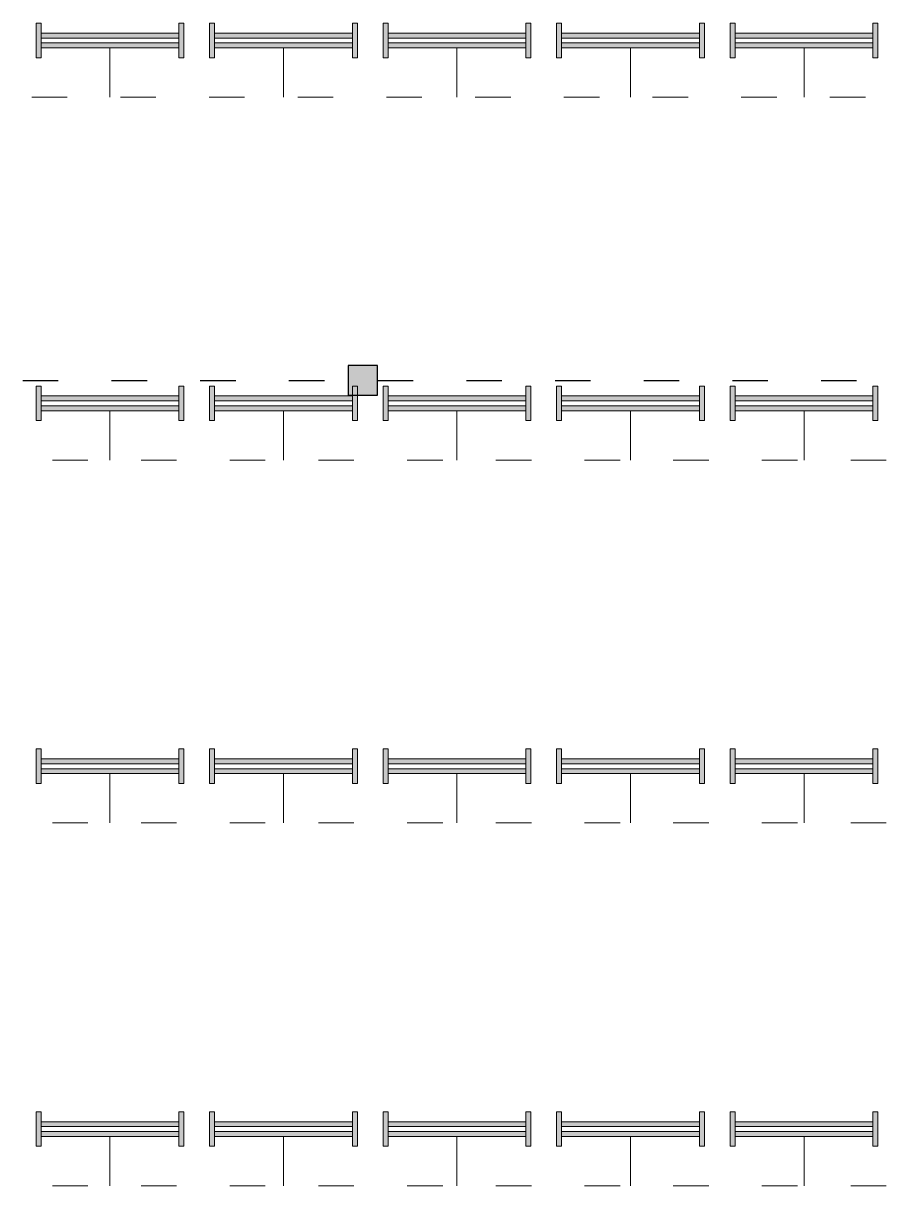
# Model space of a CAD drawing. Header units: millimetres. Extents: x 3339 to 2017737, y 4955 to 2748989.
# Drawn here: x 1455794 to 1464597, y 1253540 to 1265332 of the extents above; entities that cross this region are included whole.
import ezdxf

# ---------------------------------------------------------------- set-up
doc = ezdxf.new("R2010")
doc.units = ezdxf.units.MM
doc.header["$LTSCALE"] = 30
doc.linetypes.add('ACAD_ISO03W100', pattern=[30, 12, -18])
doc.layers.add('broken line', color=7, linetype='ACAD_ISO03W100', plot=False)
doc.layers.add('LIGHT LINES', color=6, linetype='ACAD_ISO03W100', lineweight=13)
doc.layers.add('LIGHTS', color=6, linetype='Continuous', lineweight=13)

msp = doc.modelspace()

# ---------------------------------------------------------------- hatches: boundary and pattern name
h = msp.add_hatch(color=2)
h.dxf.hatch_style = 1
h.paths.add_polyline_path([(1459390.35, 1261859.357), (1459090.35, 1261859.357), (1459090.35, 1261559.357), (1459390.35, 1261559.357)])
at = {"layer": 'LIGHTS'}
h = msp.add_hatch(color=256, dxfattribs=at)
h.dxf.hatch_style = 1
h.paths.add_polyline_path([(1455924.561, 1264981.58), (1455974.561, 1264981.58), (1455974.561, 1265331.58), (1455924.561, 1265331.58)])
h = msp.add_hatch(color=256, dxfattribs=at)
h.dxf.hatch_style = 1
h.paths.add_polyline_path([(1457374.561, 1264981.58), (1457424.561, 1264981.58), (1457424.561, 1265331.58), (1457374.561, 1265331.58)])
h = msp.add_hatch(color=256, dxfattribs=at)
h.dxf.hatch_style = 1
h.paths.add_polyline_path([(1457685.087, 1264981.58), (1457735.087, 1264981.58), (1457735.087, 1265331.58), (1457685.087, 1265331.58)])
h = msp.add_hatch(color=256, dxfattribs=at)
h.dxf.hatch_style = 1
h.paths.add_polyline_path([(1459135.087, 1264981.58), (1459185.087, 1264981.58), (1459185.087, 1265331.58), (1459135.087, 1265331.58)])
h = msp.add_hatch(color=256, dxfattribs=at)
h.dxf.hatch_style = 1
h.paths.add_polyline_path([(1459445.613, 1264981.58), (1459495.613, 1264981.58), (1459495.613, 1265331.58), (1459445.613, 1265331.58)])
h = msp.add_hatch(color=256, dxfattribs=at)
h.dxf.hatch_style = 1
h.paths.add_polyline_path([(1460895.613, 1264981.58), (1460945.613, 1264981.58), (1460945.613, 1265331.58), (1460895.613, 1265331.58)])
h = msp.add_hatch(color=256, dxfattribs=at)
h.dxf.hatch_style = 1
h.paths.add_polyline_path([(1461206.14, 1264981.58), (1461256.14, 1264981.58), (1461256.14, 1265331.58), (1461206.14, 1265331.58)])
h = msp.add_hatch(color=256, dxfattribs=at)
h.dxf.hatch_style = 1
h.paths.add_polyline_path([(1462656.14, 1264981.58), (1462706.14, 1264981.58), (1462706.14, 1265331.58), (1462656.14, 1265331.58)])
h = msp.add_hatch(color=256, dxfattribs=at)
h.dxf.hatch_style = 1
h.paths.add_polyline_path([(1462966.666, 1264981.58), (1463016.666, 1264981.58), (1463016.666, 1265331.58), (1462966.666, 1265331.58)])
h = msp.add_hatch(color=256, dxfattribs=at)
h.dxf.hatch_style = 1
h.paths.add_polyline_path([(1464416.666, 1264981.58), (1464466.666, 1264981.58), (1464466.666, 1265331.58), (1464416.666, 1265331.58)])
h = msp.add_hatch(color=256, dxfattribs=at)
h.dxf.hatch_style = 1
h.paths.add_polyline_path([(1457374.561, 1265181.58), (1457374.561, 1265231.58), (1455974.561, 1265231.58), (1455974.561, 1265181.58)])
h = msp.add_hatch(color=256, dxfattribs=at)
h.dxf.hatch_style = 1
h.paths.add_polyline_path([(1455974.561, 1265131.58), (1455974.561, 1265081.58), (1457374.561, 1265081.58), (1457374.561, 1265131.58)])
h = msp.add_hatch(color=256, dxfattribs=at)
h.dxf.hatch_style = 1
h.paths.add_polyline_path([(1459135.087, 1265181.58), (1459135.087, 1265231.58), (1457735.087, 1265231.58), (1457735.087, 1265181.58)])
h = msp.add_hatch(color=256, dxfattribs=at)
h.dxf.hatch_style = 1
h.paths.add_polyline_path([(1457735.087, 1265131.58), (1457735.087, 1265081.58), (1459135.087, 1265081.58), (1459135.087, 1265131.58)])
h = msp.add_hatch(color=256, dxfattribs=at)
h.dxf.hatch_style = 1
h.paths.add_polyline_path([(1460895.613, 1265181.58), (1460895.613, 1265231.58), (1459495.613, 1265231.58), (1459495.613, 1265181.58)])
h = msp.add_hatch(color=256, dxfattribs=at)
h.dxf.hatch_style = 1
h.paths.add_polyline_path([(1459495.613, 1265131.58), (1459495.613, 1265081.58), (1460895.613, 1265081.58), (1460895.613, 1265131.58)])
h = msp.add_hatch(color=256, dxfattribs=at)
h.dxf.hatch_style = 1
h.paths.add_polyline_path([(1462656.14, 1265181.58), (1462656.14, 1265231.58), (1461256.14, 1265231.58), (1461256.14, 1265181.58)])
h = msp.add_hatch(color=256, dxfattribs=at)
h.dxf.hatch_style = 1
h.paths.add_polyline_path([(1461256.14, 1265131.58), (1461256.14, 1265081.58), (1462656.14, 1265081.58), (1462656.14, 1265131.58)])
h = msp.add_hatch(color=256, dxfattribs=at)
h.dxf.hatch_style = 1
h.paths.add_polyline_path([(1464416.666, 1265181.58), (1464416.666, 1265231.58), (1463016.666, 1265231.58), (1463016.666, 1265181.58)])
h = msp.add_hatch(color=256, dxfattribs=at)
h.dxf.hatch_style = 1
h.paths.add_polyline_path([(1463016.666, 1265131.58), (1463016.666, 1265081.58), (1464416.666, 1265081.58), (1464416.666, 1265131.58)])
h = msp.add_hatch(color=256, dxfattribs=at)
h.dxf.hatch_style = 1
h.paths.add_polyline_path([(1455924.561, 1261301.024), (1455974.561, 1261301.024), (1455974.561, 1261651.024), (1455924.561, 1261651.024)])
h = msp.add_hatch(color=256, dxfattribs=at)
h.dxf.hatch_style = 1
h.paths.add_polyline_path([(1457374.561, 1261301.024), (1457424.561, 1261301.024), (1457424.561, 1261651.024), (1457374.561, 1261651.024)])
h = msp.add_hatch(color=256, dxfattribs=at)
h.dxf.hatch_style = 1
h.paths.add_polyline_path([(1457685.087, 1261301.024), (1457735.087, 1261301.024), (1457735.087, 1261651.024), (1457685.087, 1261651.024)])
h = msp.add_hatch(color=256, dxfattribs=at)
h.dxf.hatch_style = 1
h.paths.add_polyline_path([(1459135.087, 1261301.024), (1459185.087, 1261301.024), (1459185.087, 1261651.024), (1459135.087, 1261651.024)])
h = msp.add_hatch(color=256, dxfattribs=at)
h.dxf.hatch_style = 1
h.paths.add_polyline_path([(1459445.613, 1261301.024), (1459495.613, 1261301.024), (1459495.613, 1261651.024), (1459445.613, 1261651.024)])
h = msp.add_hatch(color=256, dxfattribs=at)
h.dxf.hatch_style = 1
h.paths.add_polyline_path([(1460895.613, 1261301.024), (1460945.613, 1261301.024), (1460945.613, 1261651.024), (1460895.613, 1261651.024)])
h = msp.add_hatch(color=256, dxfattribs=at)
h.dxf.hatch_style = 1
h.paths.add_polyline_path([(1461206.14, 1261301.024), (1461256.14, 1261301.024), (1461256.14, 1261651.024), (1461206.14, 1261651.024)])
h = msp.add_hatch(color=256, dxfattribs=at)
h.dxf.hatch_style = 1
h.paths.add_polyline_path([(1462656.14, 1261301.024), (1462706.14, 1261301.024), (1462706.14, 1261651.024), (1462656.14, 1261651.024)])
h = msp.add_hatch(color=256, dxfattribs=at)
h.dxf.hatch_style = 1
h.paths.add_polyline_path([(1462966.666, 1261301.024), (1463016.666, 1261301.024), (1463016.666, 1261651.024), (1462966.666, 1261651.024)])
h = msp.add_hatch(color=256, dxfattribs=at)
h.dxf.hatch_style = 1
h.paths.add_polyline_path([(1464416.666, 1261301.024), (1464466.666, 1261301.024), (1464466.666, 1261651.024), (1464416.666, 1261651.024)])
h = msp.add_hatch(color=256, dxfattribs=at)
h.dxf.hatch_style = 1
h.paths.add_polyline_path([(1457374.561, 1261501.024), (1457374.561, 1261551.024), (1455974.561, 1261551.024), (1455974.561, 1261501.024)])
h = msp.add_hatch(color=256, dxfattribs=at)
h.dxf.hatch_style = 1
h.paths.add_polyline_path([(1459135.087, 1261501.024), (1459135.087, 1261551.024), (1457735.087, 1261551.024), (1457735.087, 1261501.024)])
h = msp.add_hatch(color=256, dxfattribs=at)
h.dxf.hatch_style = 1
h.paths.add_polyline_path([(1460895.613, 1261501.024), (1460895.613, 1261551.024), (1459495.613, 1261551.024), (1459495.613, 1261501.024)])
h = msp.add_hatch(color=256, dxfattribs=at)
h.dxf.hatch_style = 1
h.paths.add_polyline_path([(1462656.14, 1261501.024), (1462656.14, 1261551.024), (1461256.14, 1261551.024), (1461256.14, 1261501.024)])
h = msp.add_hatch(color=256, dxfattribs=at)
h.dxf.hatch_style = 1
h.paths.add_polyline_path([(1464416.666, 1261501.024), (1464416.666, 1261551.024), (1463016.666, 1261551.024), (1463016.666, 1261501.024)])
h = msp.add_hatch(color=256, dxfattribs=at)
h.dxf.hatch_style = 1
h.paths.add_polyline_path([(1455974.561, 1261451.024), (1455974.561, 1261401.024), (1457374.561, 1261401.024), (1457374.561, 1261451.024)])
h = msp.add_hatch(color=256, dxfattribs=at)
h.dxf.hatch_style = 1
h.paths.add_polyline_path([(1457735.087, 1261451.024), (1457735.087, 1261401.024), (1459135.087, 1261401.024), (1459135.087, 1261451.024)])
h = msp.add_hatch(color=256, dxfattribs=at)
h.dxf.hatch_style = 1
h.paths.add_polyline_path([(1459495.613, 1261451.024), (1459495.613, 1261401.024), (1460895.613, 1261401.024), (1460895.613, 1261451.024)])
h = msp.add_hatch(color=256, dxfattribs=at)
h.dxf.hatch_style = 1
h.paths.add_polyline_path([(1461256.14, 1261451.024), (1461256.14, 1261401.024), (1462656.14, 1261401.024), (1462656.14, 1261451.024)])
h = msp.add_hatch(color=256, dxfattribs=at)
h.dxf.hatch_style = 1
h.paths.add_polyline_path([(1463016.666, 1261451.024), (1463016.666, 1261401.024), (1464416.666, 1261401.024), (1464416.666, 1261451.024)])
h = msp.add_hatch(color=256, dxfattribs=at)
h.dxf.hatch_style = 1
h.paths.add_polyline_path([(1455924.561, 1257620.469), (1455974.561, 1257620.469), (1455974.561, 1257970.469), (1455924.561, 1257970.469)])
h = msp.add_hatch(color=256, dxfattribs=at)
h.dxf.hatch_style = 1
h.paths.add_polyline_path([(1457374.561, 1257620.469), (1457424.561, 1257620.469), (1457424.561, 1257970.469), (1457374.561, 1257970.469)])
h = msp.add_hatch(color=256, dxfattribs=at)
h.dxf.hatch_style = 1
h.paths.add_polyline_path([(1457685.087, 1257620.469), (1457735.087, 1257620.469), (1457735.087, 1257970.469), (1457685.087, 1257970.469)])
h = msp.add_hatch(color=256, dxfattribs=at)
h.dxf.hatch_style = 1
h.paths.add_polyline_path([(1459135.087, 1257620.469), (1459185.087, 1257620.469), (1459185.087, 1257970.469), (1459135.087, 1257970.469)])
h = msp.add_hatch(color=256, dxfattribs=at)
h.dxf.hatch_style = 1
h.paths.add_polyline_path([(1459445.613, 1257620.469), (1459495.613, 1257620.469), (1459495.613, 1257970.469), (1459445.613, 1257970.469)])
h = msp.add_hatch(color=256, dxfattribs=at)
h.dxf.hatch_style = 1
h.paths.add_polyline_path([(1460895.613, 1257620.469), (1460945.613, 1257620.469), (1460945.613, 1257970.469), (1460895.613, 1257970.469)])
h = msp.add_hatch(color=256, dxfattribs=at)
h.dxf.hatch_style = 1
h.paths.add_polyline_path([(1461206.14, 1257620.469), (1461256.14, 1257620.469), (1461256.14, 1257970.469), (1461206.14, 1257970.469)])
h = msp.add_hatch(color=256, dxfattribs=at)
h.dxf.hatch_style = 1
h.paths.add_polyline_path([(1462656.14, 1257620.469), (1462706.14, 1257620.469), (1462706.14, 1257970.469), (1462656.14, 1257970.469)])
h = msp.add_hatch(color=256, dxfattribs=at)
h.dxf.hatch_style = 1
h.paths.add_polyline_path([(1462966.666, 1257620.469), (1463016.666, 1257620.469), (1463016.666, 1257970.469), (1462966.666, 1257970.469)])
h = msp.add_hatch(color=256, dxfattribs=at)
h.dxf.hatch_style = 1
h.paths.add_polyline_path([(1464416.666, 1257620.469), (1464466.666, 1257620.469), (1464466.666, 1257970.469), (1464416.666, 1257970.469)])
h = msp.add_hatch(color=256, dxfattribs=at)
h.dxf.hatch_style = 1
h.paths.add_polyline_path([(1457374.561, 1257820.469), (1457374.561, 1257870.469), (1455974.561, 1257870.469), (1455974.561, 1257820.469)])
h = msp.add_hatch(color=256, dxfattribs=at)
h.dxf.hatch_style = 1
h.paths.add_polyline_path([(1459135.087, 1257820.469), (1459135.087, 1257870.469), (1457735.087, 1257870.469), (1457735.087, 1257820.469)])
h = msp.add_hatch(color=256, dxfattribs=at)
h.dxf.hatch_style = 1
h.paths.add_polyline_path([(1460895.613, 1257820.469), (1460895.613, 1257870.469), (1459495.613, 1257870.469), (1459495.613, 1257820.469)])
h = msp.add_hatch(color=256, dxfattribs=at)
h.dxf.hatch_style = 1
h.paths.add_polyline_path([(1462656.14, 1257820.469), (1462656.14, 1257870.469), (1461256.14, 1257870.469), (1461256.14, 1257820.469)])
h = msp.add_hatch(color=256, dxfattribs=at)
h.dxf.hatch_style = 1
h.paths.add_polyline_path([(1464416.666, 1257820.469), (1464416.666, 1257870.469), (1463016.666, 1257870.469), (1463016.666, 1257820.469)])
h = msp.add_hatch(color=256, dxfattribs=at)
h.dxf.hatch_style = 1
h.paths.add_polyline_path([(1455974.561, 1257770.469), (1455974.561, 1257720.469), (1457374.561, 1257720.469), (1457374.561, 1257770.469)])
h = msp.add_hatch(color=256, dxfattribs=at)
h.dxf.hatch_style = 1
h.paths.add_polyline_path([(1457735.087, 1257770.469), (1457735.087, 1257720.469), (1459135.087, 1257720.469), (1459135.087, 1257770.469)])
h = msp.add_hatch(color=256, dxfattribs=at)
h.dxf.hatch_style = 1
h.paths.add_polyline_path([(1459495.613, 1257770.469), (1459495.613, 1257720.469), (1460895.613, 1257720.469), (1460895.613, 1257770.469)])
h = msp.add_hatch(color=256, dxfattribs=at)
h.dxf.hatch_style = 1
h.paths.add_polyline_path([(1461256.14, 1257770.469), (1461256.14, 1257720.469), (1462656.14, 1257720.469), (1462656.14, 1257770.469)])
h = msp.add_hatch(color=256, dxfattribs=at)
h.dxf.hatch_style = 1
h.paths.add_polyline_path([(1463016.666, 1257770.469), (1463016.666, 1257720.469), (1464416.666, 1257720.469), (1464416.666, 1257770.469)])
h = msp.add_hatch(color=256, dxfattribs=at)
h.dxf.hatch_style = 1
h.paths.add_polyline_path([(1455924.561, 1253939.913), (1455974.561, 1253939.913), (1455974.561, 1254289.913), (1455924.561, 1254289.913)])
h = msp.add_hatch(color=256, dxfattribs=at)
h.dxf.hatch_style = 1
h.paths.add_polyline_path([(1457374.561, 1253939.913), (1457424.561, 1253939.913), (1457424.561, 1254289.913), (1457374.561, 1254289.913)])
h = msp.add_hatch(color=256, dxfattribs=at)
h.dxf.hatch_style = 1
h.paths.add_polyline_path([(1457685.087, 1253939.913), (1457735.087, 1253939.913), (1457735.087, 1254289.913), (1457685.087, 1254289.913)])
h = msp.add_hatch(color=256, dxfattribs=at)
h.dxf.hatch_style = 1
h.paths.add_polyline_path([(1459135.087, 1253939.913), (1459185.087, 1253939.913), (1459185.087, 1254289.913), (1459135.087, 1254289.913)])
h = msp.add_hatch(color=256, dxfattribs=at)
h.dxf.hatch_style = 1
h.paths.add_polyline_path([(1459445.613, 1253939.913), (1459495.613, 1253939.913), (1459495.613, 1254289.913), (1459445.613, 1254289.913)])
h = msp.add_hatch(color=256, dxfattribs=at)
h.dxf.hatch_style = 1
h.paths.add_polyline_path([(1460895.613, 1253939.913), (1460945.613, 1253939.913), (1460945.613, 1254289.913), (1460895.613, 1254289.913)])
h = msp.add_hatch(color=256, dxfattribs=at)
h.dxf.hatch_style = 1
h.paths.add_polyline_path([(1461206.14, 1253939.913), (1461256.14, 1253939.913), (1461256.14, 1254289.913), (1461206.14, 1254289.913)])
h = msp.add_hatch(color=256, dxfattribs=at)
h.dxf.hatch_style = 1
h.paths.add_polyline_path([(1462656.14, 1253939.913), (1462706.14, 1253939.913), (1462706.14, 1254289.913), (1462656.14, 1254289.913)])
h = msp.add_hatch(color=256, dxfattribs=at)
h.dxf.hatch_style = 1
h.paths.add_polyline_path([(1462966.666, 1253939.913), (1463016.666, 1253939.913), (1463016.666, 1254289.913), (1462966.666, 1254289.913)])
h = msp.add_hatch(color=256, dxfattribs=at)
h.dxf.hatch_style = 1
h.paths.add_polyline_path([(1464416.666, 1253939.913), (1464466.666, 1253939.913), (1464466.666, 1254289.913), (1464416.666, 1254289.913)])
h = msp.add_hatch(color=256, dxfattribs=at)
h.dxf.hatch_style = 1
h.paths.add_polyline_path([(1457374.561, 1254139.913), (1457374.561, 1254189.913), (1455974.561, 1254189.913), (1455974.561, 1254139.913)])
h = msp.add_hatch(color=256, dxfattribs=at)
h.dxf.hatch_style = 1
h.paths.add_polyline_path([(1459135.087, 1254139.913), (1459135.087, 1254189.913), (1457735.087, 1254189.913), (1457735.087, 1254139.913)])
h = msp.add_hatch(color=256, dxfattribs=at)
h.dxf.hatch_style = 1
h.paths.add_polyline_path([(1460895.613, 1254139.913), (1460895.613, 1254189.913), (1459495.613, 1254189.913), (1459495.613, 1254139.913)])
h = msp.add_hatch(color=256, dxfattribs=at)
h.dxf.hatch_style = 1
h.paths.add_polyline_path([(1462656.14, 1254139.913), (1462656.14, 1254189.913), (1461256.14, 1254189.913), (1461256.14, 1254139.913)])
h = msp.add_hatch(color=256, dxfattribs=at)
h.dxf.hatch_style = 1
h.paths.add_polyline_path([(1464416.666, 1254139.913), (1464416.666, 1254189.913), (1463016.666, 1254189.913), (1463016.666, 1254139.913)])
h = msp.add_hatch(color=256, dxfattribs=at)
h.dxf.hatch_style = 1
h.paths.add_polyline_path([(1455974.561, 1254089.913), (1455974.561, 1254039.913), (1457374.561, 1254039.913), (1457374.561, 1254089.913)])
h = msp.add_hatch(color=256, dxfattribs=at)
h.dxf.hatch_style = 1
h.paths.add_polyline_path([(1457735.087, 1254089.913), (1457735.087, 1254039.913), (1459135.087, 1254039.913), (1459135.087, 1254089.913)])
h = msp.add_hatch(color=256, dxfattribs=at)
h.dxf.hatch_style = 1
h.paths.add_polyline_path([(1459495.613, 1254089.913), (1459495.613, 1254039.913), (1460895.613, 1254039.913), (1460895.613, 1254089.913)])
h = msp.add_hatch(color=256, dxfattribs=at)
h.dxf.hatch_style = 1
h.paths.add_polyline_path([(1461256.14, 1254089.913), (1461256.14, 1254039.913), (1462656.14, 1254039.913), (1462656.14, 1254089.913)])
h = msp.add_hatch(color=256, dxfattribs=at)
h.dxf.hatch_style = 1
h.paths.add_polyline_path([(1463016.666, 1254089.913), (1463016.666, 1254039.913), (1464416.666, 1254039.913), (1464416.666, 1254089.913)])

# ---------------------------------------------------------------- linework, layer by layer
msp.add_lwpolyline([(1459390.35, 1261859.357), (1459090.35, 1261859.357), (1459090.35, 1261559.357), (1459390.35, 1261559.357), (1459390.35, 1261859.357)], close=True)
at = {"layer": 'broken line'}
msp.add_line((1441390.35, 1261709.537), (1472940.35, 1261709.537), dxfattribs=at)
at = {"layer": 'LIGHT LINES'}
for p, q in [((1476040.35, 1264581.58), (1442590.35, 1264581.58)), ((1442590.35, 1260901.024), (1470758.771, 1260901.024)), ((1442590.35, 1257220.469), (1470758.771, 1257220.469)), ((1442590.35, 1253539.913), (1470758.771, 1253539.913))]:
    msp.add_line(p, q, dxfattribs=at)
at = {"layer": 'LIGHTS'}
for p, q in [((1455924.561, 1265331.58), (1455924.561, 1264981.58)), ((1455924.561, 1265331.58), (1455974.561, 1265331.58)), ((1455924.561, 1265331.58), (1455974.561, 1265331.58)), ((1455974.561, 1264981.58), (1455974.561, 1265331.58)), ((1457424.561, 1265331.58), (1457374.561, 1265331.58)), ((1457374.561, 1264981.58), (1457374.561, 1265331.58)), ((1457374.561, 1265331.58), (1457424.561, 1265331.58)), ((1457424.561, 1264981.58), (1457424.561, 1265331.58)), ((1457685.087, 1265331.58), (1457685.087, 1264981.58)), ((1457685.087, 1265331.58), (1457735.087, 1265331.58)), ((1457685.087, 1265331.58), (1457735.087, 1265331.58)), ((1457735.087, 1264981.58), (1457735.087, 1265331.58)), ((1459185.087, 1265331.58), (1459135.087, 1265331.58)), ((1459135.087, 1264981.58), (1459135.087, 1265331.58)), ((1459135.087, 1265331.58), (1459185.087, 1265331.58)), ((1459185.087, 1264981.58), (1459185.087, 1265331.58)), ((1459445.613, 1265331.58), (1459445.613, 1264981.58)), ((1459445.613, 1265331.58), (1459495.613, 1265331.58)), ((1459445.613, 1265331.58), (1459495.613, 1265331.58)), ((1459495.613, 1264981.58), (1459495.613, 1265331.58)), ((1460945.613, 1265331.58), (1460895.613, 1265331.58)), ((1460895.613, 1264981.58), (1460895.613, 1265331.58)), ((1460895.613, 1265331.58), (1460945.613, 1265331.58)), ((1460945.613, 1264981.58), (1460945.613, 1265331.58)), ((1461206.14, 1265331.58), (1461206.14, 1264981.58)), ((1461206.14, 1265331.58), (1461256.14, 1265331.58)), ((1461206.14, 1265331.58), (1461256.14, 1265331.58)), ((1461256.14, 1264981.58), (1461256.14, 1265331.58)), ((1462706.14, 1265331.58), (1462656.14, 1265331.58)), ((1462656.14, 1264981.58), (1462656.14, 1265331.58)), ((1462656.14, 1265331.58), (1462706.14, 1265331.58)), ((1462706.14, 1264981.58), (1462706.14, 1265331.58)), ((1462966.666, 1265331.58), (1462966.666, 1264981.58)), ((1462966.666, 1265331.58), (1463016.666, 1265331.58)), ((1462966.666, 1265331.58), (1463016.666, 1265331.58)), ((1463016.666, 1264981.58), (1463016.666, 1265331.58)), ((1464466.666, 1265331.58), (1464416.666, 1265331.58)), ((1464416.666, 1264981.58), (1464416.666, 1265331.58)), ((1464416.666, 1265331.58), (1464466.666, 1265331.58)), ((1464466.666, 1264981.58), (1464466.666, 1265331.58)), ((1455974.561, 1265231.58), (1457374.561, 1265231.58)), ((1455974.561, 1265181.58), (1457374.561, 1265181.58)), ((1455974.561, 1265131.58), (1457374.561, 1265131.58)), ((1457735.087, 1265231.58), (1459135.087, 1265231.58)), ((1457735.087, 1265181.58), (1459135.087, 1265181.58)), ((1457735.087, 1265131.58), (1459135.087, 1265131.58)), ((1459495.613, 1265231.58), (1460895.613, 1265231.58)), ((1459495.613, 1265181.58), (1460895.613, 1265181.58)), ((1459495.613, 1265131.58), (1460895.613, 1265131.58)), ((1461256.14, 1265231.58), (1462656.14, 1265231.58)), ((1461256.14, 1265181.58), (1462656.14, 1265181.58)), ((1461256.14, 1265131.58), (1462656.14, 1265131.58)), ((1463016.666, 1265231.58), (1464416.666, 1265231.58)), ((1463016.666, 1265181.58), (1464416.666, 1265181.58)), ((1463016.666, 1265131.58), (1464416.666, 1265131.58)), ((1455974.561, 1265081.58), (1457374.561, 1265081.58)), ((1456674.561, 1265081.58), (1456674.561, 1264581.58)), ((1457735.087, 1265081.58), (1459135.087, 1265081.58)), ((1458435.087, 1265081.58), (1458435.087, 1264581.58)), ((1459495.613, 1265081.58), (1460895.613, 1265081.58)), ((1460195.613, 1265081.58), (1460195.613, 1264581.58)), ((1461256.14, 1265081.58), (1462656.14, 1265081.58)), ((1461956.14, 1265081.58), (1461956.14, 1264581.58)), ((1463016.666, 1265081.58), (1464416.666, 1265081.58)), ((1463716.666, 1265081.58), (1463716.666, 1264581.58)), ((1455924.561, 1264981.58), (1455974.561, 1264981.58)), ((1457424.561, 1264981.58), (1457374.561, 1264981.58)), ((1457685.087, 1264981.58), (1457735.087, 1264981.58)), ((1459185.087, 1264981.58), (1459135.087, 1264981.58)), ((1459445.613, 1264981.58), (1459495.613, 1264981.58)), ((1460945.613, 1264981.58), (1460895.613, 1264981.58)), ((1461206.14, 1264981.58), (1461256.14, 1264981.58)), ((1462706.14, 1264981.58), (1462656.14, 1264981.58)), ((1462966.666, 1264981.58), (1463016.666, 1264981.58)), ((1464466.666, 1264981.58), (1464416.666, 1264981.58)), ((1455924.561, 1261651.024), (1455924.561, 1261301.024)), ((1455924.561, 1261651.024), (1455974.561, 1261651.024)), ((1455924.561, 1261651.024), (1455974.561, 1261651.024)), ((1455974.561, 1261301.024), (1455974.561, 1261651.024)), ((1457424.561, 1261651.024), (1457374.561, 1261651.024)), ((1457374.561, 1261301.024), (1457374.561, 1261651.024)), ((1457374.561, 1261651.024), (1457424.561, 1261651.024)), ((1457424.561, 1261301.024), (1457424.561, 1261651.024)), ((1457685.087, 1261651.024), (1457685.087, 1261301.024)), ((1457685.087, 1261651.024), (1457735.087, 1261651.024)), ((1457685.087, 1261651.024), (1457735.087, 1261651.024)), ((1457735.087, 1261301.024), (1457735.087, 1261651.024)), ((1459185.087, 1261651.024), (1459135.087, 1261651.024)), ((1459135.087, 1261301.024), (1459135.087, 1261651.024)), ((1459135.087, 1261651.024), (1459185.087, 1261651.024)), ((1459185.087, 1261301.024), (1459185.087, 1261651.024)), ((1459445.613, 1261651.024), (1459445.613, 1261301.024)), ((1459445.613, 1261651.024), (1459495.613, 1261651.024)), ((1459445.613, 1261651.024), (1459495.613, 1261651.024)), ((1459495.613, 1261301.024), (1459495.613, 1261651.024)), ((1460945.613, 1261651.024), (1460895.613, 1261651.024)), ((1460895.613, 1261301.024), (1460895.613, 1261651.024)), ((1460895.613, 1261651.024), (1460945.613, 1261651.024)), ((1460945.613, 1261301.024), (1460945.613, 1261651.024)), ((1461206.14, 1261651.024), (1461206.14, 1261301.024)), ((1461206.14, 1261651.024), (1461256.14, 1261651.024)), ((1461206.14, 1261651.024), (1461256.14, 1261651.024)), ((1461256.14, 1261301.024), (1461256.14, 1261651.024)), ((1462706.14, 1261651.024), (1462656.14, 1261651.024)), ((1462656.14, 1261301.024), (1462656.14, 1261651.024)), ((1462656.14, 1261651.024), (1462706.14, 1261651.024)), ((1462706.14, 1261301.024), (1462706.14, 1261651.024)), ((1462966.666, 1261651.024), (1462966.666, 1261301.024)), ((1462966.666, 1261651.024), (1463016.666, 1261651.024)), ((1462966.666, 1261651.024), (1463016.666, 1261651.024)), ((1463016.666, 1261301.024), (1463016.666, 1261651.024)), ((1464466.666, 1261651.024), (1464416.666, 1261651.024)), ((1464416.666, 1261301.024), (1464416.666, 1261651.024)), ((1464416.666, 1261651.024), (1464466.666, 1261651.024)), ((1464466.666, 1261301.024), (1464466.666, 1261651.024)), ((1455974.561, 1261551.024), (1457374.561, 1261551.024)), ((1455974.561, 1261501.024), (1457374.561, 1261501.024)), ((1457735.087, 1261551.024), (1459135.087, 1261551.024)), ((1457735.087, 1261501.024), (1459135.087, 1261501.024)), ((1459495.613, 1261551.024), (1460895.613, 1261551.024)), ((1459495.613, 1261501.024), (1460895.613, 1261501.024)), ((1461256.14, 1261551.024), (1462656.14, 1261551.024)), ((1461256.14, 1261501.024), (1462656.14, 1261501.024)), ((1463016.666, 1261551.024), (1464416.666, 1261551.024)), ((1463016.666, 1261501.024), (1464416.666, 1261501.024)), ((1455974.561, 1261451.024), (1457374.561, 1261451.024)), ((1455974.561, 1261401.024), (1457374.561, 1261401.024)), ((1456674.561, 1261401.024), (1456674.561, 1260901.024)), ((1457735.087, 1261451.024), (1459135.087, 1261451.024)), ((1457735.087, 1261401.024), (1459135.087, 1261401.024)), ((1458435.087, 1261401.024), (1458435.087, 1260901.024)), ((1459495.613, 1261451.024), (1460895.613, 1261451.024)), ((1459495.613, 1261401.024), (1460895.613, 1261401.024)), ((1460195.613, 1261401.024), (1460195.613, 1260901.024)), ((1461256.14, 1261451.024), (1462656.14, 1261451.024)), ((1461256.14, 1261401.024), (1462656.14, 1261401.024)), ((1461956.14, 1261401.024), (1461956.14, 1260901.024)), ((1463016.666, 1261451.024), (1464416.666, 1261451.024)), ((1463016.666, 1261401.024), (1464416.666, 1261401.024)), ((1463716.666, 1261401.024), (1463716.666, 1260901.024)), ((1455924.561, 1261301.024), (1455974.561, 1261301.024)), ((1457424.561, 1261301.024), (1457374.561, 1261301.024)), ((1457685.087, 1261301.024), (1457735.087, 1261301.024)), ((1459185.087, 1261301.024), (1459135.087, 1261301.024)), ((1459445.613, 1261301.024), (1459495.613, 1261301.024)), ((1460945.613, 1261301.024), (1460895.613, 1261301.024)), ((1461206.14, 1261301.024), (1461256.14, 1261301.024)), ((1462706.14, 1261301.024), (1462656.14, 1261301.024)), ((1462966.666, 1261301.024), (1463016.666, 1261301.024)), ((1464466.666, 1261301.024), (1464416.666, 1261301.024)), ((1455924.561, 1257970.469), (1455924.561, 1257620.469)), ((1455924.561, 1257970.469), (1455974.561, 1257970.469)), ((1455924.561, 1257970.469), (1455974.561, 1257970.469)), ((1455974.561, 1257620.469), (1455974.561, 1257970.469)), ((1457424.561, 1257970.469), (1457374.561, 1257970.469)), ((1457374.561, 1257620.469), (1457374.561, 1257970.469)), ((1457374.561, 1257970.469), (1457424.561, 1257970.469)), ((1457424.561, 1257620.469), (1457424.561, 1257970.469)), ((1457685.087, 1257970.469), (1457685.087, 1257620.469)), ((1457685.087, 1257970.469), (1457735.087, 1257970.469)), ((1457685.087, 1257970.469), (1457735.087, 1257970.469)), ((1457735.087, 1257620.469), (1457735.087, 1257970.469)), ((1459185.087, 1257970.469), (1459135.087, 1257970.469)), ((1459135.087, 1257620.469), (1459135.087, 1257970.469)), ((1459135.087, 1257970.469), (1459185.087, 1257970.469)), ((1459185.087, 1257620.469), (1459185.087, 1257970.469)), ((1459445.613, 1257970.469), (1459445.613, 1257620.469)), ((1459445.613, 1257970.469), (1459495.613, 1257970.469)), ((1459445.613, 1257970.469), (1459495.613, 1257970.469)), ((1459495.613, 1257620.469), (1459495.613, 1257970.469)), ((1460945.613, 1257970.469), (1460895.613, 1257970.469)), ((1460895.613, 1257620.469), (1460895.613, 1257970.469)), ((1460895.613, 1257970.469), (1460945.613, 1257970.469)), ((1460945.613, 1257620.469), (1460945.613, 1257970.469)), ((1461206.14, 1257970.469), (1461206.14, 1257620.469)), ((1461206.14, 1257970.469), (1461256.14, 1257970.469)), ((1461206.14, 1257970.469), (1461256.14, 1257970.469)), ((1461256.14, 1257620.469), (1461256.14, 1257970.469)), ((1462706.14, 1257970.469), (1462656.14, 1257970.469)), ((1462656.14, 1257620.469), (1462656.14, 1257970.469)), ((1462656.14, 1257970.469), (1462706.14, 1257970.469)), ((1462706.14, 1257620.469), (1462706.14, 1257970.469)), ((1462966.666, 1257970.469), (1462966.666, 1257620.469)), ((1462966.666, 1257970.469), (1463016.666, 1257970.469)), ((1462966.666, 1257970.469), (1463016.666, 1257970.469)), ((1463016.666, 1257620.469), (1463016.666, 1257970.469)), ((1464466.666, 1257970.469), (1464416.666, 1257970.469)), ((1464416.666, 1257620.469), (1464416.666, 1257970.469)), ((1464416.666, 1257970.469), (1464466.666, 1257970.469)), ((1464466.666, 1257620.469), (1464466.666, 1257970.469)), ((1455974.561, 1257870.469), (1457374.561, 1257870.469)), ((1455974.561, 1257820.469), (1457374.561, 1257820.469)), ((1457735.087, 1257870.469), (1459135.087, 1257870.469)), ((1457735.087, 1257820.469), (1459135.087, 1257820.469)), ((1459495.613, 1257870.469), (1460895.613, 1257870.469)), ((1459495.613, 1257820.469), (1460895.613, 1257820.469)), ((1461256.14, 1257870.469), (1462656.14, 1257870.469)), ((1461256.14, 1257820.469), (1462656.14, 1257820.469)), ((1463016.666, 1257870.469), (1464416.666, 1257870.469)), ((1463016.666, 1257820.469), (1464416.666, 1257820.469)), ((1455974.561, 1257770.469), (1457374.561, 1257770.469)), ((1455974.561, 1257720.469), (1457374.561, 1257720.469)), ((1456674.561, 1257720.469), (1456674.561, 1257220.469)), ((1457735.087, 1257770.469), (1459135.087, 1257770.469)), ((1457735.087, 1257720.469), (1459135.087, 1257720.469)), ((1458435.087, 1257720.469), (1458435.087, 1257220.469)), ((1459495.613, 1257770.469), (1460895.613, 1257770.469)), ((1459495.613, 1257720.469), (1460895.613, 1257720.469)), ((1460195.613, 1257720.469), (1460195.613, 1257220.469)), ((1461256.14, 1257770.469), (1462656.14, 1257770.469)), ((1461256.14, 1257720.469), (1462656.14, 1257720.469)), ((1461956.14, 1257720.469), (1461956.14, 1257220.469)), ((1463016.666, 1257770.469), (1464416.666, 1257770.469)), ((1463016.666, 1257720.469), (1464416.666, 1257720.469)), ((1463716.666, 1257720.469), (1463716.666, 1257220.469)), ((1455924.561, 1257620.469), (1455974.561, 1257620.469)), ((1457424.561, 1257620.469), (1457374.561, 1257620.469)), ((1457685.087, 1257620.469), (1457735.087, 1257620.469)), ((1459185.087, 1257620.469), (1459135.087, 1257620.469)), ((1459445.613, 1257620.469), (1459495.613, 1257620.469)), ((1460945.613, 1257620.469), (1460895.613, 1257620.469)), ((1461206.14, 1257620.469), (1461256.14, 1257620.469)), ((1462706.14, 1257620.469), (1462656.14, 1257620.469)), ((1462966.666, 1257620.469), (1463016.666, 1257620.469)), ((1464466.666, 1257620.469), (1464416.666, 1257620.469)), ((1455924.561, 1254289.913), (1455924.561, 1253939.913)), ((1455924.561, 1254289.913), (1455974.561, 1254289.913)), ((1455924.561, 1254289.913), (1455974.561, 1254289.913)), ((1455974.561, 1253939.913), (1455974.561, 1254289.913)), ((1457424.561, 1254289.913), (1457374.561, 1254289.913)), ((1457374.561, 1253939.913), (1457374.561, 1254289.913)), ((1457374.561, 1254289.913), (1457424.561, 1254289.913)), ((1457424.561, 1253939.913), (1457424.561, 1254289.913)), ((1457685.087, 1254289.913), (1457685.087, 1253939.913)), ((1457685.087, 1254289.913), (1457735.087, 1254289.913)), ((1457685.087, 1254289.913), (1457735.087, 1254289.913)), ((1457735.087, 1253939.913), (1457735.087, 1254289.913)), ((1459185.087, 1254289.913), (1459135.087, 1254289.913)), ((1459135.087, 1253939.913), (1459135.087, 1254289.913)), ((1459135.087, 1254289.913), (1459185.087, 1254289.913)), ((1459185.087, 1253939.913), (1459185.087, 1254289.913)), ((1459445.613, 1254289.913), (1459445.613, 1253939.913)), ((1459445.613, 1254289.913), (1459495.613, 1254289.913)), ((1459445.613, 1254289.913), (1459495.613, 1254289.913)), ((1459495.613, 1253939.913), (1459495.613, 1254289.913)), ((1460945.613, 1254289.913), (1460895.613, 1254289.913)), ((1460895.613, 1253939.913), (1460895.613, 1254289.913)), ((1460895.613, 1254289.913), (1460945.613, 1254289.913)), ((1460945.613, 1253939.913), (1460945.613, 1254289.913)), ((1461206.14, 1254289.913), (1461206.14, 1253939.913)), ((1461206.14, 1254289.913), (1461256.14, 1254289.913)), ((1461206.14, 1254289.913), (1461256.14, 1254289.913)), ((1461256.14, 1253939.913), (1461256.14, 1254289.913)), ((1462706.14, 1254289.913), (1462656.14, 1254289.913)), ((1462656.14, 1253939.913), (1462656.14, 1254289.913)), ((1462656.14, 1254289.913), (1462706.14, 1254289.913)), ((1462706.14, 1253939.913), (1462706.14, 1254289.913)), ((1462966.666, 1254289.913), (1462966.666, 1253939.913)), ((1462966.666, 1254289.913), (1463016.666, 1254289.913)), ((1462966.666, 1254289.913), (1463016.666, 1254289.913)), ((1463016.666, 1253939.913), (1463016.666, 1254289.913)), ((1464466.666, 1254289.913), (1464416.666, 1254289.913)), ((1464416.666, 1253939.913), (1464416.666, 1254289.913)), ((1464416.666, 1254289.913), (1464466.666, 1254289.913)), ((1464466.666, 1253939.913), (1464466.666, 1254289.913)), ((1455974.561, 1254189.913), (1457374.561, 1254189.913)), ((1457735.087, 1254189.913), (1459135.087, 1254189.913)), ((1459495.613, 1254189.913), (1460895.613, 1254189.913)), ((1461256.14, 1254189.913), (1462656.14, 1254189.913)), ((1463016.666, 1254189.913), (1464416.666, 1254189.913)), ((1455974.561, 1254139.913), (1457374.561, 1254139.913)), ((1455974.561, 1254089.913), (1457374.561, 1254089.913)), ((1457735.087, 1254139.913), (1459135.087, 1254139.913)), ((1457735.087, 1254089.913), (1459135.087, 1254089.913)), ((1459495.613, 1254139.913), (1460895.613, 1254139.913)), ((1459495.613, 1254089.913), (1460895.613, 1254089.913)), ((1461256.14, 1254139.913), (1462656.14, 1254139.913)), ((1461256.14, 1254089.913), (1462656.14, 1254089.913)), ((1463016.666, 1254139.913), (1464416.666, 1254139.913)), ((1463016.666, 1254089.913), (1464416.666, 1254089.913)), ((1455924.561, 1253939.913), (1455974.561, 1253939.913)), ((1455974.561, 1254039.913), (1457374.561, 1254039.913)), ((1456674.561, 1254039.913), (1456674.561, 1253539.913)), ((1457424.561, 1253939.913), (1457374.561, 1253939.913)), ((1457685.087, 1253939.913), (1457735.087, 1253939.913)), ((1457735.087, 1254039.913), (1459135.087, 1254039.913)), ((1458435.087, 1254039.913), (1458435.087, 1253539.913)), ((1459185.087, 1253939.913), (1459135.087, 1253939.913)), ((1459445.613, 1253939.913), (1459495.613, 1253939.913)), ((1459495.613, 1254039.913), (1460895.613, 1254039.913)), ((1460195.613, 1254039.913), (1460195.613, 1253539.913)), ((1460945.613, 1253939.913), (1460895.613, 1253939.913)), ((1461206.14, 1253939.913), (1461256.14, 1253939.913)), ((1461256.14, 1254039.913), (1462656.14, 1254039.913)), ((1461956.14, 1254039.913), (1461956.14, 1253539.913)), ((1462706.14, 1253939.913), (1462656.14, 1253939.913)), ((1462966.666, 1253939.913), (1463016.666, 1253939.913)), ((1463016.666, 1254039.913), (1464416.666, 1254039.913)), ((1463716.666, 1254039.913), (1463716.666, 1253539.913)), ((1464466.666, 1253939.913), (1464416.666, 1253939.913))]:
    msp.add_line(p, q, dxfattribs=at)

doc.saveas('drawing.dxf')
